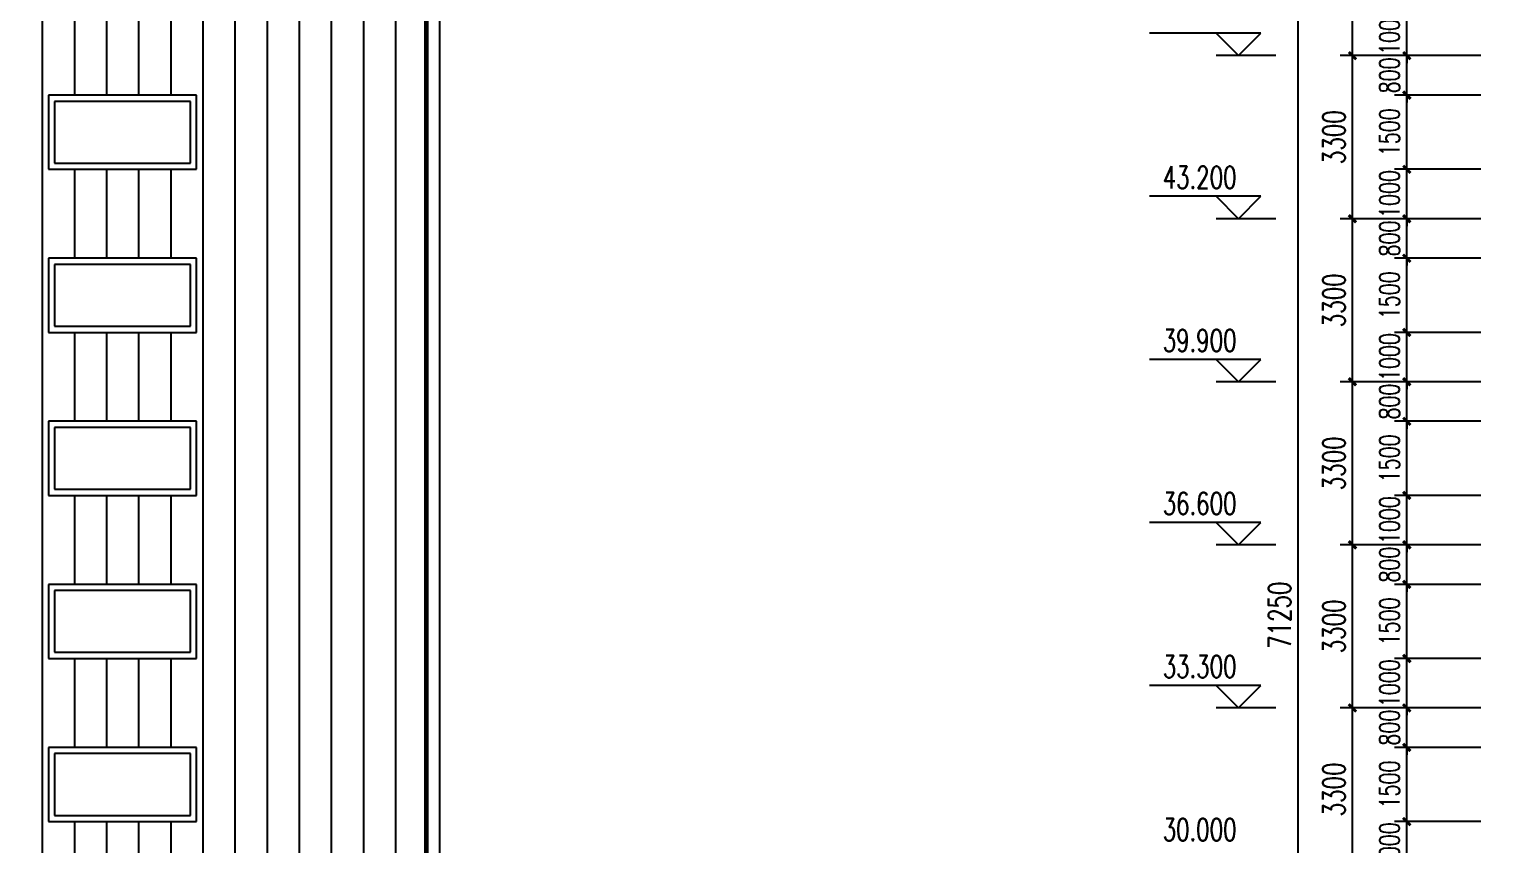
# Model space of a CAD drawing. Extents: x -1 to 1050000, y -900000 to 0.
# Drawn here: x 490481 to 520169, y -114868 to -98368 of the extents above; entities that cross this region are included whole.
import ezdxf

# ---------------------------------------------------------------- set-up
doc = ezdxf.new("R2010")
doc.units = 0
doc.header["$LTSCALE"] = 1000
doc.header["$MEASUREMENT"] = 0
for name, color, linetype in [('3T_GLASS', 5, 'Continuous'), ('DIM_ELEV', 3, 'Continuous'), ('E_CURTWALL', 71, 'Continuous'), ('E_LINE', 7, 'Continuous'), ('E_WINDOW', 4, 'Continuous'), ('PUB_DIM', 3, 'Continuous'), ('PUB_TEXT', 7, 'Continuous')]:
    doc.layers.add(name, color=color, linetype=linetype)
doc.layers.add('outline', color=10, linetype='Continuous', lineweight=60)
doc.styles.add('_TCH_DIM', font='SIMPLEX', dxfattribs={"bigfont": 'GBCBIG'})
doc.styles.add('_TCH_DIM_T3', font='SIMPLEX', dxfattribs={"width": 0.705882, "bigfont": 'GBCBIG'})
doc.dimstyles.new('_TCH_ARCH&&100', dxfattribs={"dimtxt": 297.5, "dimasz": 100, "dimexe": 250, "dimexo": 300, "dimgap": 126.25, "dimtad": 1, "dimdec": 0, "dimzin": 0, "dimdsep": 46, "dimtxsty": '_TCH_DIM_T3', "dimblk": 'ARCHTICK', "dimcen": 0.09, "dimclrt": 7, "dimazin": 2, "dimtfac": 1, "dimtdec": 0, "dimtix": 1, "dimtmove": 2, "dimatfit": 3, "dimfxl": 1, "dimtolj": 1, "dimtzin": 0, "dimarcsym": 0})

# ---------------------------------------------------------------- blocks, each defined once
blk = doc.blocks.new('$EWDLib$00000533')
for p, q in [((0, 600), (1200, 600)), ((0, 0), (0, 600)), ((1200, 600), (1200, 0)), ((50, 550), (1150, 550)), ((50, 50), (50, 550)), ((1150, 550), (1150, 50)), ((1200, 0), (0, 0)), ((1150, 50), (50, 50))]:
    blk.add_line(p, q)
blk = doc.blocks.new('_ArchTick')
at = {"color": 0, "linetype": 'ByBlock', "const_width": 0.4}
blk.add_lwpolyline([(-0.5, -0.5), (0.5, 0.5)], dxfattribs=at)
blk = doc.blocks.new('*D564')
at = {"layer": 'Defpoints', "color": 0, "transparency": 16777216}
for p in [(518369, -114401), (520169, -114401), (520169, -115401)]:
    blk.add_point(p, dxfattribs=at)
at = {"layer": 'PUB_DIM', "color": 0, "transparency": 16777216}
for p, q in [((518369, -114401), (518369, -114251)), ((518369, -115401), (518369, -114401)), ((518369, -115401), (518369, -115551))]:
    blk.add_line(p, q, dxfattribs=at)
at = {"layer": 'PUB_DIM', "color": 0, "lineweight": -2, "transparency": 16777216}
for p, q in [((519869, -114401), (518119, -114401)), ((519869, -115401), (518119, -115401))]:
    blk.add_line(p, q, dxfattribs=at)
at = {"layer": 'PUB_DIM', "color": 0, "transparency": 16777216, "xscale": 150, "yscale": 150, "zscale": 150}
for p, rotation in [((518369, -114401), 270), ((518369, -115401), 90)]:
    blk.add_blockref('_ArchTick', p, dxfattribs=dict(at, rotation=rotation))
at = {"layer": 'PUB_DIM', "color": 7, "transparency": 16777216, "insert": (518019, -114901), "char_height": 400, "attachment_point": 5, "rotation": 90, "style": '_TCH_DIM_T3'}
blk.add_mtext('\\A1;1000', dxfattribs=at)
blk = doc.blocks.new('*D565')
at = {"layer": 'Defpoints', "color": 0, "transparency": 16777216}
for p in [(518369, -112901), (520169, -112901), (520169, -114401)]:
    blk.add_point(p, dxfattribs=at)
at = {"layer": 'PUB_DIM', "color": 0, "lineweight": -2, "transparency": 16777216}
for p, q in [((519869, -112901), (518119, -112901)), ((519869, -114401), (518119, -114401))]:
    blk.add_line(p, q, dxfattribs=at)
at = {"layer": 'PUB_DIM', "color": 0, "transparency": 16777216}
blk.add_line((518369, -114401), (518369, -112901), dxfattribs=at)
at = {"layer": 'PUB_DIM', "color": 0, "transparency": 16777216, "xscale": 150, "yscale": 150, "zscale": 150}
for p, rotation in [((518369, -112901), 90), ((518369, -114401), 270)]:
    blk.add_blockref('_ArchTick', p, dxfattribs=dict(at, rotation=rotation))
at = {"layer": 'PUB_DIM', "color": 7, "transparency": 16777216, "insert": (518019, -113651), "char_height": 400, "attachment_point": 5, "rotation": 90, "style": '_TCH_DIM_T3'}
blk.add_mtext('\\A1;1500', dxfattribs=at)
blk = doc.blocks.new('*D566')
at = {"layer": 'Defpoints', "color": 0, "transparency": 16777216}
for p in [(518369, -112101), (520169, -112101), (520169, -112901)]:
    blk.add_point(p, dxfattribs=at)
at = {"layer": 'PUB_DIM', "color": 0, "lineweight": -2, "transparency": 16777216}
for p, q in [((519869, -112101), (518119, -112101)), ((519869, -112901), (518119, -112901))]:
    blk.add_line(p, q, dxfattribs=at)
at = {"layer": 'PUB_DIM', "color": 0, "transparency": 16777216}
for p, q in [((518369, -112101), (518369, -111951)), ((518369, -112901), (518369, -112101)), ((518369, -112901), (518369, -113051))]:
    blk.add_line(p, q, dxfattribs=at)
at = {"layer": 'PUB_DIM', "color": 0, "transparency": 16777216, "xscale": 150, "yscale": 150, "zscale": 150}
for p, rotation in [((518369, -112101), 270), ((518369, -112901), 90)]:
    blk.add_blockref('_ArchTick', p, dxfattribs=dict(at, rotation=rotation))
at = {"layer": 'PUB_DIM', "color": 7, "transparency": 16777216, "insert": (518019, -112501), "char_height": 400, "attachment_point": 5, "rotation": 90, "style": '_TCH_DIM_T3'}
blk.add_mtext('\\A1;800', dxfattribs=at)
blk = doc.blocks.new('*D567')
at = {"layer": 'Defpoints', "color": 0, "transparency": 16777216}
for p in [(518369, -111101), (520169, -111101), (520169, -112101)]:
    blk.add_point(p, dxfattribs=at)
at = {"layer": 'PUB_DIM', "color": 0, "transparency": 16777216}
for p, q in [((518369, -111101), (518369, -110951)), ((518369, -112101), (518369, -111101)), ((518369, -112101), (518369, -112251))]:
    blk.add_line(p, q, dxfattribs=at)
at = {"layer": 'PUB_DIM', "color": 0, "lineweight": -2, "transparency": 16777216}
for p, q in [((519869, -111101), (518119, -111101)), ((519869, -112101), (518119, -112101))]:
    blk.add_line(p, q, dxfattribs=at)
at = {"layer": 'PUB_DIM', "color": 0, "transparency": 16777216, "xscale": 150, "yscale": 150, "zscale": 150}
for p, rotation in [((518369, -111101), 270), ((518369, -112101), 90)]:
    blk.add_blockref('_ArchTick', p, dxfattribs=dict(at, rotation=rotation))
at = {"layer": 'PUB_DIM', "color": 7, "transparency": 16777216, "insert": (518019, -111601), "char_height": 400, "attachment_point": 5, "rotation": 90, "style": '_TCH_DIM_T3'}
blk.add_mtext('\\A1;1000', dxfattribs=at)
blk = doc.blocks.new('*D542')
at = {"layer": 'Defpoints', "color": 0, "transparency": 16777216}
for p in [(518369, -109601), (520169, -109601), (520169, -111101)]:
    blk.add_point(p, dxfattribs=at)
at = {"layer": 'PUB_DIM', "color": 0, "lineweight": -2, "transparency": 16777216}
for p, q in [((519869, -109601), (518119, -109601)), ((519869, -111101), (518119, -111101))]:
    blk.add_line(p, q, dxfattribs=at)
at = {"layer": 'PUB_DIM', "color": 0, "transparency": 16777216}
blk.add_line((518369, -111101), (518369, -109601), dxfattribs=at)
at = {"layer": 'PUB_DIM', "color": 0, "transparency": 16777216, "xscale": 150, "yscale": 150, "zscale": 150}
for p, rotation in [((518369, -109601), 90), ((518369, -111101), 270)]:
    blk.add_blockref('_ArchTick', p, dxfattribs=dict(at, rotation=rotation))
at = {"layer": 'PUB_DIM', "color": 7, "transparency": 16777216, "insert": (518019, -110351), "char_height": 400, "attachment_point": 5, "rotation": 90, "style": '_TCH_DIM_T3'}
blk.add_mtext('\\A1;1500', dxfattribs=at)
blk = doc.blocks.new('*D543')
at = {"layer": 'Defpoints', "color": 0, "transparency": 16777216}
for p in [(518369, -108801), (520169, -108801), (520169, -109601)]:
    blk.add_point(p, dxfattribs=at)
at = {"layer": 'PUB_DIM', "color": 0, "transparency": 16777216}
for p, q in [((518369, -108801), (518369, -108651)), ((518369, -109601), (518369, -108801)), ((518369, -109601), (518369, -109751))]:
    blk.add_line(p, q, dxfattribs=at)
at = {"layer": 'PUB_DIM', "color": 0, "lineweight": -2, "transparency": 16777216}
for p, q in [((519869, -108801), (518119, -108801)), ((519869, -109601), (518119, -109601))]:
    blk.add_line(p, q, dxfattribs=at)
at = {"layer": 'PUB_DIM', "color": 0, "transparency": 16777216, "xscale": 150, "yscale": 150, "zscale": 150}
for p, rotation in [((518369, -108801), 270), ((518369, -109601), 90)]:
    blk.add_blockref('_ArchTick', p, dxfattribs=dict(at, rotation=rotation))
at = {"layer": 'PUB_DIM', "color": 7, "transparency": 16777216, "insert": (518019, -109201), "char_height": 400, "attachment_point": 5, "rotation": 90, "style": '_TCH_DIM_T3'}
blk.add_mtext('\\A1;800', dxfattribs=at)
blk = doc.blocks.new('*D544')
at = {"layer": 'Defpoints', "color": 0, "transparency": 16777216}
for p in [(518369, -107801), (520169, -107801), (520169, -108801)]:
    blk.add_point(p, dxfattribs=at)
at = {"layer": 'PUB_DIM', "color": 0, "transparency": 16777216}
for p, q in [((518369, -107801), (518369, -107651)), ((518369, -108801), (518369, -107801)), ((518369, -108801), (518369, -108951))]:
    blk.add_line(p, q, dxfattribs=at)
at = {"layer": 'PUB_DIM', "color": 0, "lineweight": -2, "transparency": 16777216}
for p, q in [((519869, -107801), (518119, -107801)), ((519869, -108801), (518119, -108801))]:
    blk.add_line(p, q, dxfattribs=at)
at = {"layer": 'PUB_DIM', "color": 0, "transparency": 16777216, "xscale": 150, "yscale": 150, "zscale": 150}
for p, rotation in [((518369, -107801), 270), ((518369, -108801), 90)]:
    blk.add_blockref('_ArchTick', p, dxfattribs=dict(at, rotation=rotation))
at = {"layer": 'PUB_DIM', "color": 7, "transparency": 16777216, "insert": (518019, -108301), "char_height": 400, "attachment_point": 5, "rotation": 90, "style": '_TCH_DIM_T3'}
blk.add_mtext('\\A1;1000', dxfattribs=at)
blk = doc.blocks.new('*D545')
at = {"layer": 'Defpoints', "color": 0, "transparency": 16777216}
for p in [(518369, -106301), (520169, -106301), (520169, -107801)]:
    blk.add_point(p, dxfattribs=at)
at = {"layer": 'PUB_DIM', "color": 0, "lineweight": -2, "transparency": 16777216}
for p, q in [((519869, -106301), (518119, -106301)), ((519869, -107801), (518119, -107801))]:
    blk.add_line(p, q, dxfattribs=at)
at = {"layer": 'PUB_DIM', "color": 0, "transparency": 16777216}
blk.add_line((518369, -107801), (518369, -106301), dxfattribs=at)
at = {"layer": 'PUB_DIM', "color": 0, "transparency": 16777216, "xscale": 150, "yscale": 150, "zscale": 150}
for p, rotation in [((518369, -106301), 90), ((518369, -107801), 270)]:
    blk.add_blockref('_ArchTick', p, dxfattribs=dict(at, rotation=rotation))
at = {"layer": 'PUB_DIM', "color": 7, "transparency": 16777216, "insert": (518019, -107051), "char_height": 400, "attachment_point": 5, "rotation": 90, "style": '_TCH_DIM_T3'}
blk.add_mtext('\\A1;1500', dxfattribs=at)
blk = doc.blocks.new('*D546')
at = {"layer": 'Defpoints', "color": 0, "transparency": 16777216}
for p in [(518369, -105501), (520169, -105501), (520169, -106301)]:
    blk.add_point(p, dxfattribs=at)
at = {"layer": 'PUB_DIM', "color": 0, "transparency": 16777216}
for p, q in [((518369, -105501), (518369, -105351)), ((518369, -106301), (518369, -105501)), ((518369, -106301), (518369, -106451))]:
    blk.add_line(p, q, dxfattribs=at)
at = {"layer": 'PUB_DIM', "color": 0, "lineweight": -2, "transparency": 16777216}
for p, q in [((519869, -105501), (518119, -105501)), ((519869, -106301), (518119, -106301))]:
    blk.add_line(p, q, dxfattribs=at)
at = {"layer": 'PUB_DIM', "color": 0, "transparency": 16777216, "xscale": 150, "yscale": 150, "zscale": 150}
for p, rotation in [((518369, -105501), 270), ((518369, -106301), 90)]:
    blk.add_blockref('_ArchTick', p, dxfattribs=dict(at, rotation=rotation))
at = {"layer": 'PUB_DIM', "color": 7, "transparency": 16777216, "insert": (518019, -105901), "char_height": 400, "attachment_point": 5, "rotation": 90, "style": '_TCH_DIM_T3'}
blk.add_mtext('\\A1;800', dxfattribs=at)
blk = doc.blocks.new('*D547')
at = {"layer": 'Defpoints', "color": 0, "transparency": 16777216}
for p in [(518369, -104501), (520169, -104501), (520169, -105501)]:
    blk.add_point(p, dxfattribs=at)
at = {"layer": 'PUB_DIM', "color": 0, "lineweight": -2, "transparency": 16777216}
for p, q in [((519869, -104501), (518119, -104501)), ((519869, -105501), (518119, -105501))]:
    blk.add_line(p, q, dxfattribs=at)
at = {"layer": 'PUB_DIM', "color": 0, "transparency": 16777216}
for p, q in [((518369, -104501), (518369, -104351)), ((518369, -105501), (518369, -104501)), ((518369, -105501), (518369, -105651))]:
    blk.add_line(p, q, dxfattribs=at)
at = {"layer": 'PUB_DIM', "color": 0, "transparency": 16777216, "xscale": 150, "yscale": 150, "zscale": 150}
for p, rotation in [((518369, -104501), 270), ((518369, -105501), 90)]:
    blk.add_blockref('_ArchTick', p, dxfattribs=dict(at, rotation=rotation))
at = {"layer": 'PUB_DIM', "color": 7, "transparency": 16777216, "insert": (518019, -105001), "char_height": 400, "attachment_point": 5, "rotation": 90, "style": '_TCH_DIM_T3'}
blk.add_mtext('\\A1;1000', dxfattribs=at)
blk = doc.blocks.new('*D548')
at = {"layer": 'Defpoints', "color": 0, "transparency": 16777216}
for p in [(518369, -103001), (520169, -103001), (520169, -104501)]:
    blk.add_point(p, dxfattribs=at)
at = {"layer": 'PUB_DIM', "color": 0, "lineweight": -2, "transparency": 16777216}
for p, q in [((519869, -103001), (518119, -103001)), ((519869, -104501), (518119, -104501))]:
    blk.add_line(p, q, dxfattribs=at)
at = {"layer": 'PUB_DIM', "color": 0, "transparency": 16777216}
blk.add_line((518369, -104501), (518369, -103001), dxfattribs=at)
at = {"layer": 'PUB_DIM', "color": 0, "transparency": 16777216, "xscale": 150, "yscale": 150, "zscale": 150}
for p, rotation in [((518369, -103001), 90), ((518369, -104501), 270)]:
    blk.add_blockref('_ArchTick', p, dxfattribs=dict(at, rotation=rotation))
at = {"layer": 'PUB_DIM', "color": 7, "transparency": 16777216, "insert": (518019, -103751), "char_height": 400, "attachment_point": 5, "rotation": 90, "style": '_TCH_DIM_T3'}
blk.add_mtext('\\A1;1500', dxfattribs=at)
blk = doc.blocks.new('*D549')
at = {"layer": 'Defpoints', "color": 0, "transparency": 16777216}
for p in [(518369, -102201), (520169, -102201), (520169, -103001)]:
    blk.add_point(p, dxfattribs=at)
at = {"layer": 'PUB_DIM', "color": 0, "transparency": 16777216}
for p, q in [((518369, -102201), (518369, -102051)), ((518369, -103001), (518369, -102201)), ((518369, -103001), (518369, -103151))]:
    blk.add_line(p, q, dxfattribs=at)
at = {"layer": 'PUB_DIM', "color": 0, "lineweight": -2, "transparency": 16777216}
for p, q in [((519869, -102201), (518119, -102201)), ((519869, -103001), (518119, -103001))]:
    blk.add_line(p, q, dxfattribs=at)
at = {"layer": 'PUB_DIM', "color": 0, "transparency": 16777216, "xscale": 150, "yscale": 150, "zscale": 150}
for p, rotation in [((518369, -102201), 270), ((518369, -103001), 90)]:
    blk.add_blockref('_ArchTick', p, dxfattribs=dict(at, rotation=rotation))
at = {"layer": 'PUB_DIM', "color": 7, "transparency": 16777216, "insert": (518019, -102601), "char_height": 400, "attachment_point": 5, "rotation": 90, "style": '_TCH_DIM_T3'}
blk.add_mtext('\\A1;800', dxfattribs=at)
blk = doc.blocks.new('*D534')
at = {"layer": 'Defpoints', "color": 0, "transparency": 16777216}
for p in [(518369, -101201), (520169, -101201), (520169, -102201)]:
    blk.add_point(p, dxfattribs=at)
at = {"layer": 'PUB_DIM', "color": 0, "lineweight": -2, "transparency": 16777216}
for p, q in [((519869, -101201), (518119, -101201)), ((519869, -102201), (518119, -102201))]:
    blk.add_line(p, q, dxfattribs=at)
at = {"layer": 'PUB_DIM', "color": 0, "transparency": 16777216}
for p, q in [((518369, -101201), (518369, -101051)), ((518369, -102201), (518369, -101201)), ((518369, -102201), (518369, -102351))]:
    blk.add_line(p, q, dxfattribs=at)
at = {"layer": 'PUB_DIM', "color": 0, "transparency": 16777216, "xscale": 150, "yscale": 150, "zscale": 150}
for p, rotation in [((518369, -101201), 270), ((518369, -102201), 90)]:
    blk.add_blockref('_ArchTick', p, dxfattribs=dict(at, rotation=rotation))
at = {"layer": 'PUB_DIM', "color": 7, "transparency": 16777216, "insert": (518019, -101701), "char_height": 400, "attachment_point": 5, "rotation": 90, "style": '_TCH_DIM_T3'}
blk.add_mtext('\\A1;1000', dxfattribs=at)
blk = doc.blocks.new('*D535')
at = {"layer": 'Defpoints', "color": 0, "transparency": 16777216}
for p in [(518369, -99701), (520169, -99701), (520169, -101201)]:
    blk.add_point(p, dxfattribs=at)
at = {"layer": 'PUB_DIM', "color": 0, "lineweight": -2, "transparency": 16777216}
for p, q in [((519869, -99701), (518119, -99701)), ((519869, -101201), (518119, -101201))]:
    blk.add_line(p, q, dxfattribs=at)
at = {"layer": 'PUB_DIM', "color": 0, "transparency": 16777216}
blk.add_line((518369, -101201), (518369, -99701), dxfattribs=at)
at = {"layer": 'PUB_DIM', "color": 0, "transparency": 16777216, "xscale": 150, "yscale": 150, "zscale": 150}
for p, rotation in [((518369, -99701), 90), ((518369, -101201), 270)]:
    blk.add_blockref('_ArchTick', p, dxfattribs=dict(at, rotation=rotation))
at = {"layer": 'PUB_DIM', "color": 7, "transparency": 16777216, "insert": (518019, -100451), "char_height": 400, "attachment_point": 5, "rotation": 90, "style": '_TCH_DIM_T3'}
blk.add_mtext('\\A1;1500', dxfattribs=at)
blk = doc.blocks.new('*D536')
at = {"layer": 'Defpoints', "color": 0, "transparency": 16777216}
for p in [(518369, -98901), (520169, -98901), (520169, -99701)]:
    blk.add_point(p, dxfattribs=at)
at = {"layer": 'PUB_DIM', "color": 0, "transparency": 16777216}
for p, q in [((518369, -98901), (518369, -98751)), ((518369, -99701), (518369, -98901)), ((518369, -99701), (518369, -99851))]:
    blk.add_line(p, q, dxfattribs=at)
at = {"layer": 'PUB_DIM', "color": 0, "lineweight": -2, "transparency": 16777216}
for p, q in [((519869, -98901), (518119, -98901)), ((519869, -99701), (518119, -99701))]:
    blk.add_line(p, q, dxfattribs=at)
at = {"layer": 'PUB_DIM', "color": 0, "transparency": 16777216, "xscale": 150, "yscale": 150, "zscale": 150}
for p, rotation in [((518369, -98901), 270), ((518369, -99701), 90)]:
    blk.add_blockref('_ArchTick', p, dxfattribs=dict(at, rotation=rotation))
at = {"layer": 'PUB_DIM', "color": 7, "transparency": 16777216, "insert": (518019, -99301), "char_height": 400, "attachment_point": 5, "rotation": 90, "style": '_TCH_DIM_T3'}
blk.add_mtext('\\A1;800', dxfattribs=at)
blk = doc.blocks.new('*D537')
at = {"layer": 'Defpoints', "color": 0, "transparency": 16777216}
for p in [(518369, -97901), (520169, -97901), (520169, -98901)]:
    blk.add_point(p, dxfattribs=at)
at = {"layer": 'PUB_DIM', "color": 0, "lineweight": -2, "transparency": 16777216}
for p, q in [((519869, -97901), (518119, -97901)), ((519869, -98901), (518119, -98901))]:
    blk.add_line(p, q, dxfattribs=at)
at = {"layer": 'PUB_DIM', "color": 0, "transparency": 16777216}
for p, q in [((518369, -97901), (518369, -97751)), ((518369, -98901), (518369, -97901)), ((518369, -98901), (518369, -99051))]:
    blk.add_line(p, q, dxfattribs=at)
at = {"layer": 'PUB_DIM', "color": 0, "transparency": 16777216, "xscale": 150, "yscale": 150, "zscale": 150}
for p, rotation in [((518369, -97901), 270), ((518369, -98901), 90)]:
    blk.add_blockref('_ArchTick', p, dxfattribs=dict(at, rotation=rotation))
at = {"layer": 'PUB_DIM', "color": 7, "transparency": 16777216, "insert": (518019, -98401), "char_height": 400, "attachment_point": 5, "rotation": 90, "style": '_TCH_DIM_T3'}
blk.add_mtext('\\A1;1000', dxfattribs=at)
blk = doc.blocks.new('*D576')
at = {"layer": 'Defpoints', "color": 0, "transparency": 16777216}
for p in [(517269, -95601), (519769, -95601), (519769, -98901)]:
    blk.add_point(p, dxfattribs=at)
at = {"layer": 'PUB_DIM', "color": 0, "lineweight": -2, "transparency": 16777216}
for p, q in [((519469, -95601), (517019, -95601)), ((519469, -98901), (517019, -98901))]:
    blk.add_line(p, q, dxfattribs=at)
at = {"layer": 'PUB_DIM', "color": 0, "transparency": 16777216}
blk.add_line((517269, -98901), (517269, -95601), dxfattribs=at)
at = {"layer": 'PUB_DIM', "color": 0, "transparency": 16777216, "xscale": 150, "yscale": 150, "zscale": 150}
for p, rotation in [((517269, -95601), 90), ((517269, -98901), 270)]:
    blk.add_blockref('_ArchTick', p, dxfattribs=dict(at, rotation=rotation))
at = {"layer": 'PUB_DIM', "color": 7, "transparency": 16777216, "insert": (516894, -97251), "char_height": 450, "attachment_point": 5, "rotation": 90, "style": '_TCH_DIM_T3'}
blk.add_mtext('\\A1;3300', dxfattribs=at)
blk = doc.blocks.new('*D522')
at = {"layer": 'Defpoints', "color": 0, "transparency": 16777216}
for p in [(517269, -98901), (519769, -98901), (519769, -102201)]:
    blk.add_point(p, dxfattribs=at)
at = {"layer": 'PUB_DIM', "color": 0, "lineweight": -2, "transparency": 16777216}
for p, q in [((519469, -98901), (517019, -98901)), ((519469, -102201), (517019, -102201))]:
    blk.add_line(p, q, dxfattribs=at)
at = {"layer": 'PUB_DIM', "color": 0, "transparency": 16777216}
blk.add_line((517269, -102201), (517269, -98901), dxfattribs=at)
at = {"layer": 'PUB_DIM', "color": 0, "transparency": 16777216, "xscale": 150, "yscale": 150, "zscale": 150}
for p, rotation in [((517269, -98901), 90), ((517269, -102201), 270)]:
    blk.add_blockref('_ArchTick', p, dxfattribs=dict(at, rotation=rotation))
at = {"layer": 'PUB_DIM', "color": 7, "transparency": 16777216, "insert": (516894, -100551), "char_height": 450, "attachment_point": 5, "rotation": 90, "style": '_TCH_DIM_T3'}
blk.add_mtext('\\A1;3300', dxfattribs=at)
blk = doc.blocks.new('*D523')
at = {"layer": 'Defpoints', "color": 0, "transparency": 16777216}
for p in [(517269, -102201), (519769, -102201), (519769, -105501)]:
    blk.add_point(p, dxfattribs=at)
at = {"layer": 'PUB_DIM', "color": 0, "lineweight": -2, "transparency": 16777216}
for p, q in [((519469, -102201), (517019, -102201)), ((519469, -105501), (517019, -105501))]:
    blk.add_line(p, q, dxfattribs=at)
at = {"layer": 'PUB_DIM', "color": 0, "transparency": 16777216}
blk.add_line((517269, -105501), (517269, -102201), dxfattribs=at)
at = {"layer": 'PUB_DIM', "color": 0, "transparency": 16777216, "xscale": 150, "yscale": 150, "zscale": 150}
for p, rotation in [((517269, -102201), 90), ((517269, -105501), 270)]:
    blk.add_blockref('_ArchTick', p, dxfattribs=dict(at, rotation=rotation))
at = {"layer": 'PUB_DIM', "color": 7, "transparency": 16777216, "insert": (516894, -103851), "char_height": 450, "attachment_point": 5, "rotation": 90, "style": '_TCH_DIM_T3'}
blk.add_mtext('\\A1;3300', dxfattribs=at)
blk = doc.blocks.new('*D524')
at = {"layer": 'Defpoints', "color": 0, "transparency": 16777216}
for p in [(517269, -105501), (519769, -105501), (519769, -108801)]:
    blk.add_point(p, dxfattribs=at)
at = {"layer": 'PUB_DIM', "color": 0, "lineweight": -2, "transparency": 16777216}
for p, q in [((519469, -105501), (517019, -105501)), ((519469, -108801), (517019, -108801))]:
    blk.add_line(p, q, dxfattribs=at)
at = {"layer": 'PUB_DIM', "color": 0, "transparency": 16777216}
blk.add_line((517269, -108801), (517269, -105501), dxfattribs=at)
at = {"layer": 'PUB_DIM', "color": 0, "transparency": 16777216, "xscale": 150, "yscale": 150, "zscale": 150}
for p, rotation in [((517269, -105501), 90), ((517269, -108801), 270)]:
    blk.add_blockref('_ArchTick', p, dxfattribs=dict(at, rotation=rotation))
at = {"layer": 'PUB_DIM', "color": 7, "transparency": 16777216, "insert": (516894, -107151), "char_height": 450, "attachment_point": 5, "rotation": 90, "style": '_TCH_DIM_T3'}
blk.add_mtext('\\A1;3300', dxfattribs=at)
blk = doc.blocks.new('*D525')
at = {"layer": 'Defpoints', "color": 0, "transparency": 16777216}
for p in [(517269, -108801), (519769, -108801), (519769, -112101)]:
    blk.add_point(p, dxfattribs=at)
at = {"layer": 'PUB_DIM', "color": 0, "lineweight": -2, "transparency": 16777216}
for p, q in [((519469, -108801), (517019, -108801)), ((519469, -112101), (517019, -112101))]:
    blk.add_line(p, q, dxfattribs=at)
at = {"layer": 'PUB_DIM', "color": 0, "transparency": 16777216}
blk.add_line((517269, -112101), (517269, -108801), dxfattribs=at)
at = {"layer": 'PUB_DIM', "color": 0, "transparency": 16777216, "xscale": 150, "yscale": 150, "zscale": 150}
for p, rotation in [((517269, -108801), 90), ((517269, -112101), 270)]:
    blk.add_blockref('_ArchTick', p, dxfattribs=dict(at, rotation=rotation))
at = {"layer": 'PUB_DIM', "color": 7, "transparency": 16777216, "insert": (516894, -110451), "char_height": 450, "attachment_point": 5, "rotation": 90, "style": '_TCH_DIM_T3'}
blk.add_mtext('\\A1;3300', dxfattribs=at)
blk = doc.blocks.new('*D526')
at = {"layer": 'Defpoints', "color": 0, "transparency": 16777216}
for p in [(517269, -112101), (519769, -112101), (519769, -115401)]:
    blk.add_point(p, dxfattribs=at)
at = {"layer": 'PUB_DIM', "color": 0, "lineweight": -2, "transparency": 16777216}
for p, q in [((519469, -112101), (517019, -112101)), ((519469, -115401), (517019, -115401))]:
    blk.add_line(p, q, dxfattribs=at)
at = {"layer": 'PUB_DIM', "color": 0, "transparency": 16777216}
blk.add_line((517269, -115401), (517269, -112101), dxfattribs=at)
at = {"layer": 'PUB_DIM', "color": 0, "transparency": 16777216, "xscale": 150, "yscale": 150, "zscale": 150}
for p, rotation in [((517269, -112101), 90), ((517269, -115401), 270)]:
    blk.add_blockref('_ArchTick', p, dxfattribs=dict(at, rotation=rotation))
at = {"layer": 'PUB_DIM', "color": 7, "transparency": 16777216, "insert": (516894, -113751), "char_height": 450, "attachment_point": 5, "rotation": 90, "style": '_TCH_DIM_T3'}
blk.add_mtext('\\A1;3300', dxfattribs=at)
blk = doc.blocks.new('*D585')
at = {"layer": 'Defpoints', "color": 0, "transparency": 16777216}
for p in [(516169, -74601), (519369, -74601), (519369, -145851)]:
    blk.add_point(p, dxfattribs=at)
at = {"layer": 'PUB_DIM', "color": 0, "lineweight": -2, "transparency": 16777216}
for p, q in [((519069, -74601), (515919, -74601)), ((519069, -145851), (515919, -145851))]:
    blk.add_line(p, q, dxfattribs=at)
at = {"layer": 'PUB_DIM', "color": 0, "transparency": 16777216}
blk.add_line((516169, -145851), (516169, -74601), dxfattribs=at)
at = {"layer": 'PUB_DIM', "color": 0, "transparency": 16777216, "xscale": 150, "yscale": 150, "zscale": 150}
for p, rotation in [((516169, -74601), 90), ((516169, -145851), 270)]:
    blk.add_blockref('_ArchTick', p, dxfattribs=dict(at, rotation=rotation))
at = {"layer": 'PUB_DIM', "color": 7, "transparency": 16777216, "insert": (515794, -110226), "char_height": 450, "attachment_point": 5, "rotation": 90, "style": '_TCH_DIM_T3'}
blk.add_mtext('\\A1;71250', dxfattribs=at)

msp = doc.modelspace()

# ---------------------------------------------------------------- hatches: boundary and pattern name
at = {"layer": '3T_GLASS'}
h = msp.add_hatch(dxfattribs=at)
h.set_pattern_fill('_USER', color=5, scale=650, angle=90, pattern_type=0)
h.set_pattern_definition([(90, (0, 0), (-650, 4e-14), [])])
h.paths.add_polyline_path([(498518.13, -77580.85), (490093.13, -77580.85), (490093.13, -130380.85), (490868.13, -130380.85), (490868.13, -129400.85), (493868.13, -129400.85), (493868.13, -130380.85), (498518.13, -130380.85)])
h.paths.add_polyline_path([(493868.13, -88000.85), (490868.13, -88000.85), (490868.13, -86500.85), (493868.13, -86500.85)], flags=16)
h.paths.add_polyline_path([(493743.13, -87875.85), (490993.13, -87875.85), (490993.13, -86625.85), (493743.13, -86625.85)], flags=0)
h.paths.add_polyline_path([(493868.13, -89800.85), (493868.13, -91300.85), (490868.13, -91300.85), (490868.13, -89800.85)], flags=16)
h.paths.add_polyline_path([(493743.13, -89925.85), (493743.13, -91175.85), (490993.13, -91175.85), (490993.13, -89925.85)], flags=0)
h.paths.add_polyline_path([(493868.13, -84700.85), (490868.13, -84700.85), (490868.13, -83200.85), (493868.13, -83200.85)], flags=16)
h.paths.add_polyline_path([(493743.13, -84575.85), (490993.13, -84575.85), (490993.13, -83325.85), (493743.13, -83325.85)], flags=0)
h.paths.add_polyline_path([(493868.13, -93100.85), (493868.13, -94600.85), (490868.13, -94600.85), (490868.13, -93100.85)], flags=16)
h.paths.add_polyline_path([(493743.13, -93225.85), (493743.13, -94475.85), (490993.13, -94475.85), (490993.13, -93225.85)], flags=0)
h.paths.add_polyline_path([(493868.13, -81400.85), (490868.13, -81400.85), (490868.13, -79900.85), (493868.13, -79900.85)], flags=16)
h.paths.add_polyline_path([(493743.13, -81275.85), (490993.13, -81275.85), (490993.13, -80025.85), (493743.13, -80025.85)], flags=0)
h.paths.add_polyline_path([(493868.13, -96400.85), (493868.13, -97900.85), (490868.13, -97900.85), (490868.13, -96400.85)], flags=16)
h.paths.add_polyline_path([(493743.13, -96525.85), (493743.13, -97775.85), (490993.13, -97775.85), (490993.13, -96525.85)], flags=0)
h.paths.add_polyline_path([(493868.13, -99700.85), (493868.13, -101200.85), (490868.13, -101200.85), (490868.13, -99700.85)], flags=16)
h.paths.add_polyline_path([(493743.13, -99825.85), (493743.13, -101075.85), (490993.13, -101075.85), (490993.13, -99825.85)], flags=0)
h.paths.add_polyline_path([(493868.13, -103000.85), (493868.13, -104500.85), (490868.13, -104500.85), (490868.13, -103000.85)], flags=16)
h.paths.add_polyline_path([(493743.13, -103125.85), (493743.13, -104375.85), (490993.13, -104375.85), (490993.13, -103125.85)], flags=0)
h.paths.add_polyline_path([(493868.13, -106300.85), (493868.13, -107800.85), (490868.13, -107800.85), (490868.13, -106300.85)], flags=16)
h.paths.add_polyline_path([(493743.13, -106425.85), (493743.13, -107675.85), (490993.13, -107675.85), (490993.13, -106425.85)], flags=0)
h.paths.add_polyline_path([(493868.13, -109600.85), (493868.13, -111100.85), (490868.13, -111100.85), (490868.13, -109600.85)], flags=16)
h.paths.add_polyline_path([(493743.13, -109725.85), (493743.13, -110975.85), (490993.13, -110975.85), (490993.13, -109725.85)], flags=0)
h.paths.add_polyline_path([(493868.13, -112900.85), (493868.13, -114400.85), (490868.13, -114400.85), (490868.13, -112900.85)], flags=16)
h.paths.add_polyline_path([(493743.13, -113025.85), (493743.13, -114275.85), (490993.13, -114275.85), (490993.13, -113025.85)], flags=0)
h.paths.add_polyline_path([(493868.13, -116200.85), (493868.13, -117700.85), (490868.13, -117700.85), (490868.13, -116200.85)], flags=16)
h.paths.add_polyline_path([(493743.13, -116325.85), (493743.13, -117575.85), (490993.13, -117575.85), (490993.13, -116325.85)], flags=0)
h.paths.add_polyline_path([(493868.13, -119500.85), (493868.13, -121000.85), (490868.13, -121000.85), (490868.13, -119500.85)], flags=16)
h.paths.add_polyline_path([(493743.13, -119625.85), (493743.13, -120875.85), (490993.13, -120875.85), (490993.13, -119625.85)], flags=0)
h.paths.add_polyline_path([(493868.13, -122800.85), (493868.13, -124300.85), (490868.13, -124300.85), (490868.13, -122800.85)], flags=16)
h.paths.add_polyline_path([(493743.13, -122925.85), (493743.13, -124175.85), (490993.13, -124175.85), (490993.13, -122925.85)], flags=0)
h.paths.add_polyline_path([(493868.13, -126100.85), (493868.13, -127600.85), (490868.13, -127600.85), (490868.13, -126100.85)], flags=16)
h.paths.add_polyline_path([(493743.13, -126225.85), (493743.13, -127475.85), (490993.13, -127475.85), (490993.13, -126225.85)], flags=0)

# ---------------------------------------------------------------- linework, layer by layer
msp.add_lwpolyline([(490093.13, -77580.85), (498518.13, -77580.85), (498518.13, -130380.85), (490093.13, -130380.85)], close=True)
at = {"layer": 'DIM_ELEV'}
for p, q in [((515416.86, -98447.65), (513157.8, -98447.65)), ((514963.84, -98900.67), (514510.82, -98447.65)), ((514963.84, -98900.67), (515416.86, -98447.65)), ((515718.88, -98900.67), (514510.82, -98900.67)), ((515416.86, -101747.65), (513157.8, -101747.65)), ((514963.84, -102200.67), (514510.82, -101747.65)), ((514963.84, -102200.67), (515416.86, -101747.65)), ((515718.88, -102200.67), (514510.82, -102200.67)), ((515416.86, -105047.65), (513157.8, -105047.65)), ((514963.84, -105500.67), (514510.82, -105047.65)), ((514963.84, -105500.67), (515416.86, -105047.65)), ((515718.88, -105500.67), (514510.82, -105500.67)), ((515416.86, -108347.65), (513157.8, -108347.65)), ((514963.84, -108800.67), (514510.82, -108347.65)), ((514963.84, -108800.67), (515416.86, -108347.65)), ((515718.88, -108800.67), (514510.82, -108800.67)), ((515416.86, -111647.65), (513157.8, -111647.65)), ((514963.84, -112100.67), (514510.82, -111647.65)), ((514963.84, -112100.67), (515416.86, -111647.65)), ((515718.88, -112100.67), (514510.82, -112100.67))]:
    msp.add_line(p, q, dxfattribs=at)
at = {"layer": 'E_CURTWALL'}
msp.add_lwpolyline([(498518.13, -78930.85), (498788.13, -78930.85), (498788.13, -130380.85)], dxfattribs=at)
at = {"layer": 'E_LINE'}
msp.add_line((498518.13, -82230.85), (498518.13, -130380.85), dxfattribs=at)
at = {"layer": 'outline'}
msp.add_line((498518.13, -77580.85), (498518.13, -130380.85), dxfattribs=at)

# ---------------------------------------------------------------- block references
at = {"layer": 'E_WINDOW', "xscale": 2.5, "yscale": -2.5, "zscale": 2.5, "rotation": 180}
for p in [(493868.13, -101200.85), (493868.13, -104500.85), (493868.13, -107800.85), (493868.13, -111100.85), (493868.13, -114400.85)]:
    msp.add_blockref('$EWDLib$00000533', p, dxfattribs=at)

# ---------------------------------------------------------------- texts
at = {"layer": 'PUB_TEXT', "style": '_TCH_DIM', "width": 0.705882}
for s, p in [('43.200', (513426.59, -101589.1)), ('39.900', (513426.59, -104889.1)), ('36.600', (513426.59, -108189.1)), ('33.300', (513426.59, -111489.1)), ('30.000', (513426.59, -114789.1))]:
    msp.add_text(s, height=449.245, dxfattribs=at).set_placement(p)

# ---------------------------------------------------------------- dimensions: what is measured, and where the dimension line sits
at = {"layer": 'PUB_DIM'}
for p1, p2, distance, override, picture, middle in [((519368.88, -145850.67), (519368.88, -74600.67), 3200, {"dimtxt": 450, "dimasz": 150, "dimgap": 150, "dimlwd": 65535}, '*D585', (515793.88, -110225.67)), ((519768.88, -98900.67), (519768.88, -95600.67), 2500, {"dimtxt": 450, "dimasz": 150, "dimgap": 150, "dimlwd": 65535}, '*D576', (516893.88, -97250.67)), ((520168.88, -98900.67), (520168.88, -97900.67), 1800, {"dimtxt": 400, "dimasz": 150, "dimgap": 150, "dimlwd": 65535}, '*D537', (518018.88, -98400.67)), ((519768.88, -102200.67), (519768.88, -98900.67), 2500, {"dimtxt": 450, "dimasz": 150, "dimgap": 150, "dimlwd": 65535}, '*D522', (516893.88, -100550.67)), ((520168.88, -99700.67), (520168.88, -98900.67), 1800, {"dimtxt": 400, "dimasz": 150, "dimgap": 150, "dimlwd": 65535}, '*D536', (518018.88, -99300.67)), ((520168.88, -101200.67), (520168.88, -99700.67), 1800, {"dimtxt": 400, "dimasz": 150, "dimgap": 150, "dimlwd": 65535}, '*D535', (518018.88, -100450.67)), ((520168.88, -102200.67), (520168.88, -101200.67), 1800, {"dimtxt": 400, "dimasz": 150, "dimgap": 150, "dimlwd": 65535}, '*D534', (518018.88, -101700.67)), ((519768.88, -105500.67), (519768.88, -102200.67), 2500, {"dimtxt": 450, "dimasz": 150, "dimgap": 150, "dimlwd": 65535}, '*D523', (516893.88, -103850.67)), ((520168.88, -103000.67), (520168.88, -102200.67), 1800, {"dimtxt": 400, "dimasz": 150, "dimgap": 150, "dimlwd": 65535}, '*D549', (518018.88, -102600.67)), ((520168.88, -104500.67), (520168.88, -103000.67), 1800, {"dimtxt": 400, "dimasz": 150, "dimgap": 150, "dimlwd": 65535}, '*D548', (518018.88, -103750.67)), ((520168.88, -105500.67), (520168.88, -104500.67), 1800, {"dimtxt": 400, "dimasz": 150, "dimgap": 150, "dimlwd": 65535}, '*D547', (518018.88, -105000.67)), ((520168.88, -106300.67), (520168.88, -105500.67), 1800, {"dimtxt": 400, "dimasz": 150, "dimgap": 150, "dimlwd": 65535}, '*D546', (518018.88, -105900.67)), ((519768.88, -108800.67), (519768.88, -105500.67), 2500, {"dimtxt": 450, "dimasz": 150, "dimgap": 150, "dimlwd": 65535}, '*D524', (516893.88, -107150.67)), ((520168.88, -107800.67), (520168.88, -106300.67), 1800, {"dimtxt": 400, "dimasz": 150, "dimgap": 150, "dimlwd": 65535}, '*D545', (518018.88, -107050.67)), ((520168.88, -108800.67), (520168.88, -107800.67), 1800, {"dimtxt": 400, "dimasz": 150, "dimgap": 150, "dimlwd": 65535}, '*D544', (518018.88, -108300.67)), ((520168.88, -109600.67), (520168.88, -108800.67), 1800, {"dimtxt": 400, "dimasz": 150, "dimgap": 150, "dimlwd": 65535}, '*D543', (518018.88, -109200.67)), ((519768.88, -112100.67), (519768.88, -108800.67), 2500, {"dimtxt": 450, "dimasz": 150, "dimgap": 150, "dimlwd": 65535}, '*D525', (516893.88, -110450.67)), ((520168.88, -111100.67), (520168.88, -109600.67), 1800, {"dimtxt": 400, "dimasz": 150, "dimgap": 150, "dimlwd": 65535}, '*D542', (518018.88, -110350.67)), ((520168.88, -112100.67), (520168.88, -111100.67), 1800, {"dimtxt": 400, "dimasz": 150, "dimgap": 150, "dimlwd": 65535}, '*D567', (518018.88, -111600.67)), ((519768.88, -115400.67), (519768.88, -112100.67), 2500, {"dimtxt": 450, "dimasz": 150, "dimgap": 150, "dimlwd": 65535}, '*D526', (516893.88, -113750.67)), ((520168.88, -112900.67), (520168.88, -112100.67), 1800, {"dimtxt": 400, "dimasz": 150, "dimgap": 150, "dimlwd": 65535}, '*D566', (518018.88, -112500.67)), ((520168.88, -114400.67), (520168.88, -112900.67), 1800, {"dimtxt": 400, "dimasz": 150, "dimgap": 150, "dimlwd": 65535}, '*D565', (518018.88, -113650.67)), ((520168.88, -115400.67), (520168.88, -114400.67), 1800, {"dimtxt": 400, "dimasz": 150, "dimgap": 150, "dimlwd": 65535}, '*D564', (518018.88, -114900.67))]:
    dim = msp.add_aligned_dim(p1=p1, p2=p2, distance=distance, dimstyle='_TCH_ARCH&&100', override=override, dxfattribs=at)
    dim.commit()
    dim.dimension.update_dxf_attribs({"geometry": picture, "text_midpoint": middle})

doc.saveas('drawing.dxf')
